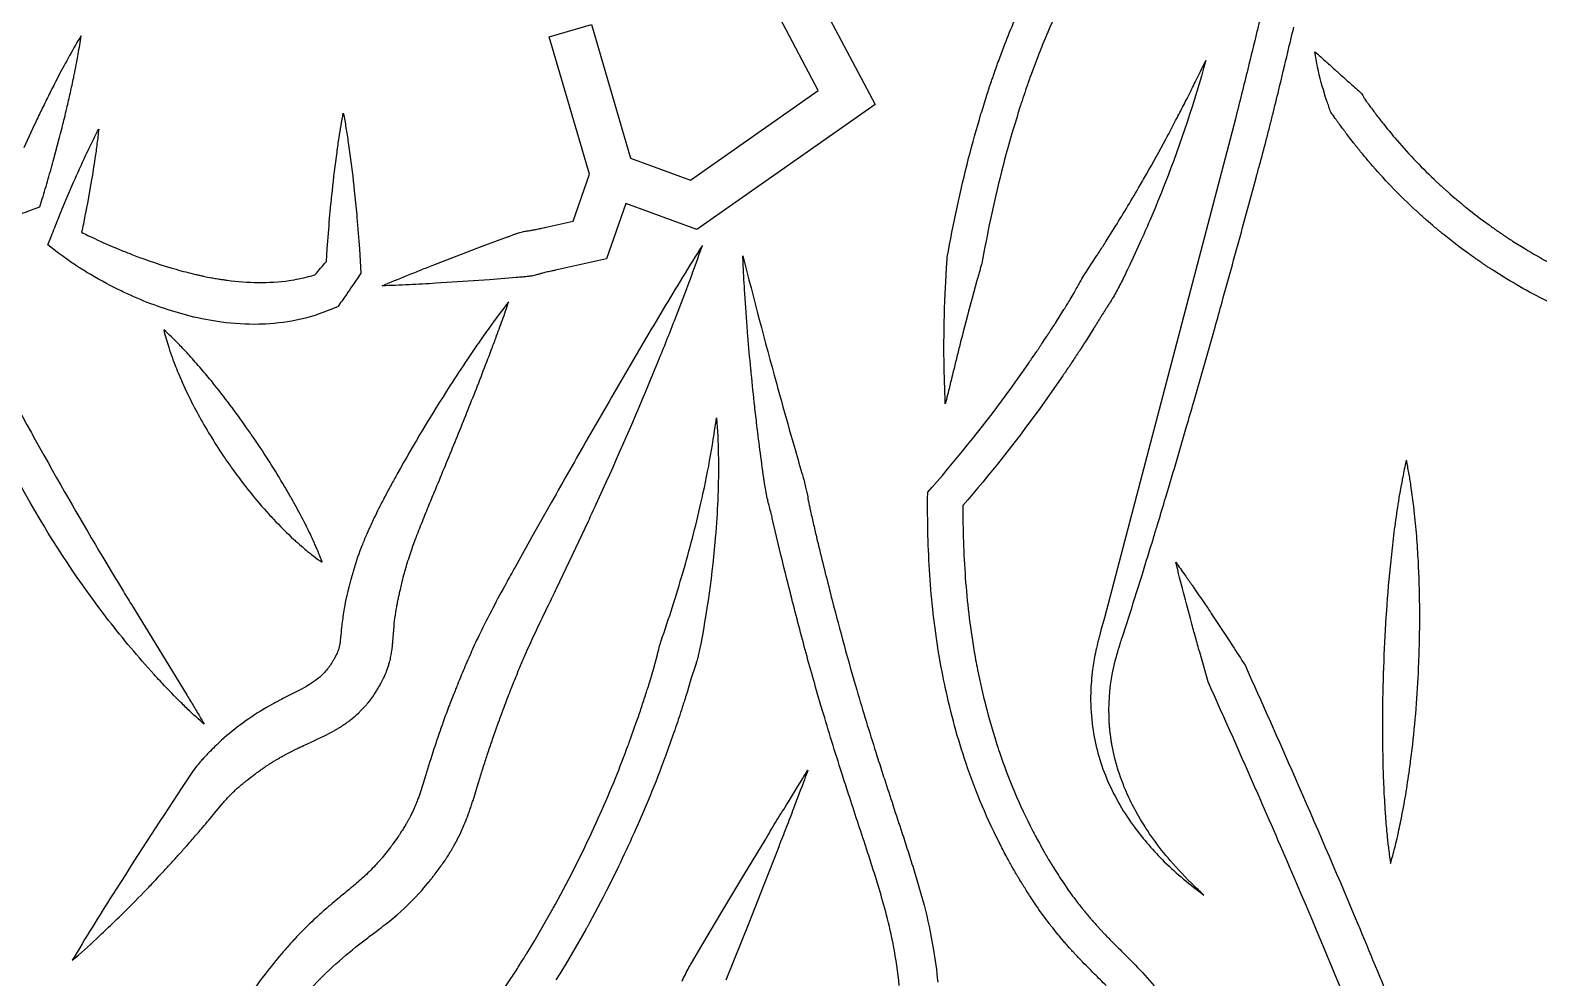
# Model space of a CAD drawing. Header units: millimetres. Extents: x 4236 to 5436, y 1579 to 2339.
# Drawn here: x 4809.4 to 4880.3, y 1841.8 to 1886.2 of the extents above; entities that cross this region are included whole.
import ezdxf

# ---------------------------------------------------------------- set-up
doc = ezdxf.new("R2010")
doc.units = ezdxf.units.MM
doc.layers.add('Default', color=70, linetype='Continuous')

msp = doc.modelspace()

# ---------------------------------------------------------------- linework, layer by layer
at = {"layer": 'Default'}
for points in [[(4846.457, 1887.78), (4849.116, 1882.758), (4840.734, 1876.881), (4837.408, 1878.11), (4836.491, 1875.5), (4834.1, 1874.973, -0.001765), (4833.948, 1874.939, 0.002631), (4833.719, 1874.889, 0.006315), (4833.492, 1874.833, 0.00286), (4833.416, 1874.813, 0.000436), (4833.266, 1874.771, -0.004076), (4833.153, 1874.741, -0.008053), (4833.039, 1874.713, -0.016913), (4832.885, 1874.684, -0.009536), (4832.769, 1874.669, -0.006465), (4832.652, 1874.657, -0.002514), (4832.573, 1874.65, -0.001031), (4832.416, 1874.638, 0.003845), (4832.259, 1874.625), (4831.002, 1874.526), (4829.744, 1874.436), (4828.483, 1874.356, -0.002398), (4827.22, 1874.287, -0.003958), (4825.953, 1874.236, -0.004265), (4827.124, 1874.721, -0.001434), (4827.711, 1874.957, -0.001121), (4828.299, 1875.19), (4829.477, 1875.647), (4830.657, 1876.094), (4831.839, 1876.532, 0.002815), (4831.913, 1876.559, 0.001627), (4832.06, 1876.614, -0.003694), (4832.208, 1876.669, -0.006127), (4832.32, 1876.707, -0.008847), (4832.432, 1876.742, -0.013555), (4832.545, 1876.772, -0.009823), (4832.66, 1876.796, -0.005845), (4832.775, 1876.817, -0.001877), (4832.891, 1876.836, 0.002524), (4833.045, 1876.862, 0.007409), (4833.236, 1876.899, 0.002469), (4833.351, 1876.924, -0.00001), (4833.579, 1876.974, -0.000883), (4833.656, 1876.991), (4834.923, 1877.27), (4835.696, 1879.472), (4833.806, 1885.932), (4835.789, 1886.512), (4837.627, 1880.232), (4840.434, 1879.195), (4846.436, 1883.403), (4844.631, 1886.813, -0.00197)], [(4858.095, 1888.021, 0.016918), (4857.22, 1886.142, 0.007868), (4856.749, 1884.987), (4856.453, 1884.208, 0.00286), (4856.383, 1884.011, 0.001473), (4856.315, 1883.814, -0.000556), (4856.213, 1883.518, -0.000646), (4856.179, 1883.419, 0.007997), (4856.011, 1882.925, 0.002701), (4855.915, 1882.626, 0.001049), (4855.791, 1882.227, -0.00173), (4855.667, 1881.828, 0.021455), (4854.529, 1877.36, 0.008198), (4854.129, 1875.297, 0.005026), (4854.067, 1875.094, 0.003303), (4854.009, 1874.891, 0.001573), (4853.952, 1874.687, 0.000418), (4853.896, 1874.483), (4853.671, 1873.665), (4853.499, 1873.051), (4853.447, 1872.845), (4853.236, 1872.02, -0.0015), (4853.129, 1871.607, 0.001913), (4852.969, 1870.986, 0.006074), (4852.818, 1870.363, 0.001105), (4852.716, 1869.948, -0.000747), (4852.563, 1869.323, -0.001892), (4852.458, 1868.906, -0.001243), (4852.405, 1868.697, -0.001695), (4852.364, 1869.986, -0.00646), (4852.344, 1871.277, -0.006747), (4852.354, 1872.138, -0.002399), (4852.364, 1872.785, -0.004487), (4852.382, 1873.431, -0.004153), (4852.402, 1873.862), (4852.447, 1874.725, -0.000633), (4852.464, 1875.049, -0.0024), (4852.477, 1875.265, -0.006572), (4852.502, 1875.589, -0.019051), (4853.502, 1880.223, -0.010221), (4854.084, 1882.305, 0.001604), (4854.213, 1882.718, -0.001091), (4854.341, 1883.132, -0.006682), (4854.543, 1883.749, -0.003563), (4854.615, 1883.954, 0.001202), (4854.686, 1884.159, -0.000866), (4854.791, 1884.466, -0.002133), (4854.863, 1884.671, -0.001399), (4854.9, 1884.773), (4855.207, 1885.585, -0.015417), (4856.144, 1887.789, -0.008959)], [(4867.195, 1886.777, 0.000954), (4867.047, 1886.184, 0.001295), (4866.615, 1884.414, -0.001256), (4866.327, 1883.242, -0.002854), (4866.031, 1882.073), (4860.499, 1860.987), (4859.877, 1858.648), (4859.719, 1858.067, 0.001238), (4859.678, 1857.917, 0.002866), (4859.618, 1857.691, 0.004272), (4859.561, 1857.463, 0.00891), (4859.458, 1857.003, 0.018387), (4859.325, 1856.223, 0.026289), (4859.237, 1855.117, 0.037279), (4859.303, 1853.694, 0.030257), (4859.537, 1852.455, 0.034793), (4859.927, 1851.261, 0.057245), (4861.111, 1849.079, 0.006097), (4861.29, 1848.828, 0.03876), (4862.695, 1847.204, 0.035802), (4864.556, 1845.634, -0.007008), (4864.115, 1846.05, -0.023027), (4862.975, 1847.258, -0.046586), (4861.495, 1849.324, -0.021613), (4861.016, 1850.245, -0.032501), (4860.533, 1851.479), (4860.372, 1852.042), (4860.241, 1852.648, -0.004441), (4860.213, 1852.828, -0.001155), (4860.182, 1853.045, 0.002207), (4860.155, 1853.224, -0.009158), (4860.146, 1853.296, -0.005181), (4860.139, 1853.369, -0.00083), (4860.13, 1853.477, 0.002647), (4860.124, 1853.55, -0.001289), (4860.114, 1853.658, -0.007932), (4860.108, 1853.767, -0.062173), (4860.267, 1856.071, -0.024154), (4860.546, 1857.198, -0.001536), (4860.567, 1857.268, -0.003687), (4860.632, 1857.479, -0.002647), (4860.724, 1857.759), (4860.914, 1858.34, 0.002292), (4861.284, 1859.498, 0.000834), (4861.647, 1860.657, 0.001221), (4862.184, 1862.397, 0.001072), (4862.36, 1862.977, 0.000621), (4862.71, 1864.139, 0.002276), (4863.741, 1867.631, 0.001057), (4864.079, 1868.795, 0.001379), (4865.077, 1872.295, 0.000766), (4865.405, 1873.463, 0.000799), (4866.374, 1876.97), (4867.007, 1879.312, 0.000324), (4867.165, 1879.897, 0.001534), (4867.479, 1881.073, 0.001432), (4867.632, 1881.664, 0.001469), (4867.782, 1882.255, 0.002158), (4868.071, 1883.438, 0.00051), (4868.494, 1885.208, -0.00177), (4868.778, 1886.378, -0.003951)], [(4808.989, 1877.617, 0.001063), (4809.437, 1877.783), (4809.883, 1877.95), (4809.995, 1878.321, 0.003272), (4810.272, 1879.26, 0.001827), (4810.539, 1880.202), (4810.793, 1881.149, -0.000424), (4810.854, 1881.387, 0.000629), (4810.945, 1881.744, 0.002902), (4811.034, 1882.101, 0.001236), (4811.148, 1882.579, 0.003171), (4811.314, 1883.299, 0.004637), (4811.469, 1884.022, 0.000935), (4811.518, 1884.264, 0.002591), (4811.613, 1884.749, 0.002925), (4811.68, 1885.114, 0.009888), (4811.817, 1885.974, 0.004584), (4811.624, 1885.654, 0.009568), (4811.076, 1884.682, 0.001871), (4810.842, 1884.247, 0.003201), (4810.614, 1883.81, 0.0035), (4810.28, 1883.151, 0.00202), (4809.955, 1882.489, 0.001052), (4809.902, 1882.379, 0.001895), (4809.744, 1882.046, -0.000846), (4809.534, 1881.602), (4809.128, 1880.71, 0.003516)], [(4859.961, 1841.386, 0.002458), (4859.421, 1841.928, -0.005524), (4858.777, 1842.58, -0.001336), (4858.686, 1842.676, -0.001628), (4858.548, 1842.82, -0.002743), (4858.457, 1842.917, -0.006537), (4858.322, 1843.066, 0.001915), (4858.232, 1843.166, -0.001453), (4858.098, 1843.315, -0.0055), (4857.965, 1843.467, -0.000972), (4857.706, 1843.777, -0.006547), (4857.452, 1844.091, -0.007217), (4857.289, 1844.304, -0.014494), (4856.736, 1845.063, -0.006913), (4856.366, 1845.618, -0.003357), (4856.08, 1846.067, -0.009482), (4855.991, 1846.207, -0.003055), (4855.94, 1846.293, 0.000541), (4855.839, 1846.464, 0.001364), (4855.805, 1846.521, 0.002563), (4855.738, 1846.635, -0.001824), (4855.636, 1846.806, -0.007494), (4855.538, 1846.979, 0.002346), (4855.41, 1847.212, -0.002947), (4855.218, 1847.56, -0.007511), (4855.065, 1847.854, -0.002041), (4855.035, 1847.913, -0.037322), (4853.385, 1851.811, -0.028732), (4852.408, 1855.373, -0.003676), (4852.301, 1855.889, -0.02549), (4851.772, 1859.532, -0.020689), (4851.581, 1863.197, -0.005017), (4851.578, 1864.243), (4851.58, 1864.547), (4851.783, 1864.778, 0.022855), (4855.488, 1869.423, 0.002593), (4855.921, 1870.026, 0.004378), (4856.345, 1870.636, 0.000551), (4856.66, 1871.096, 0.002729), (4856.971, 1871.558, 0.00327), (4857.175, 1871.869, -0.001567), (4857.277, 1872.024, 0.001042), (4857.43, 1872.257, 0.002674), (4857.531, 1872.413, 0.001761), (4857.581, 1872.491), (4857.978, 1873.119, 0.009057), (4858.27, 1873.593, 0.003366), (4858.458, 1873.914, 0.001314), (4858.734, 1874.398, -0.017218), (4859.117, 1875.034), (4859.525, 1875.657, -0.001091), (4859.627, 1875.813, 0.000735), (4859.78, 1876.047, 0.00281), (4859.931, 1876.283), (4860.327, 1876.914, 0.002404), (4860.912, 1877.869, 0.004033), (4861.485, 1878.834, 0.003653), (4861.857, 1879.483, 0.005648), (4862.766, 1881.123, 0.004196), (4863.292, 1882.119, 0.002282), (4863.465, 1882.453, 0.001195), (4863.637, 1882.788, 0.000971), (4863.808, 1883.123, 0.002607), (4863.935, 1883.376, 0.001183), (4863.976, 1883.461, 0.001524), (4864.143, 1883.798, 0.000891), (4864.639, 1884.816, -0.026843), (4862.733, 1879.066, -0.008914), (4862.011, 1877.307, -0.00424), (4861.551, 1876.261), (4861.233, 1875.569, -0.002428), (4861.152, 1875.396, -0.001269), (4861.069, 1875.224, 0.000418), (4860.945, 1874.966, 0.000526), (4860.904, 1874.88, -0.00921), (4860.611, 1874.281, -0.014214), (4860.29, 1873.696, -0.005015), (4860.191, 1873.533, -0.003797), (4860.09, 1873.371, -0.001493), (4859.987, 1873.211, 0.002013), (4859.833, 1872.97, 0.00138), (4859.782, 1872.89, 0.002147), (4859.682, 1872.728, -0.000333), (4859.532, 1872.485, -0.002295), (4859.431, 1872.323, -0.001591), (4859.38, 1872.243), (4858.973, 1871.599, -0.003451), (4858.87, 1871.438, -0.001798), (4858.766, 1871.279, 0.000609), (4858.609, 1871.04, 0.000754), (4858.557, 1870.96, -0.004573), (4858.242, 1870.484, -0.002183), (4857.921, 1870.011, -0.000394), (4857.705, 1869.696, -0.00469), (4857.27, 1869.071, -0.002949), (4856.826, 1868.452, -0.0218), (4853.231, 1863.924, 0.018645), (4853.348, 1860.527, 0.023156), (4853.748, 1857.162, 0.0075), (4853.923, 1856.211, 0.027943), (4854.795, 1852.818, 0.004435), (4854.951, 1852.343, 0.037135), (4856.504, 1848.671, 0.009229), (4856.647, 1848.394, 0.002958), (4856.736, 1848.23, -0.000541), (4856.917, 1847.903, -0.001328), (4856.977, 1847.794, 0.00625), (4857.038, 1847.685, 0.003229), (4857.101, 1847.578, -0.001197), (4857.196, 1847.417, -0.001406), (4857.228, 1847.364, -0.00297), (4857.291, 1847.256, 0.003076), (4857.386, 1847.095, 0.008481), (4857.485, 1846.938, 0.007072), (4857.956, 1846.209, 0.012741), (4858.453, 1845.504, 0.004802), (4858.602, 1845.309, 0.009747), (4858.789, 1845.066, 0.003692), (4858.904, 1844.923, 0.002272), (4859.06, 1844.734, 0.000342), (4859.217, 1844.546, 0.004833), (4859.298, 1844.453, 0.002466), (4859.38, 1844.362, -0.001), (4859.504, 1844.225, -0.001116), (4859.545, 1844.179, 0.005165), (4859.627, 1844.087, 0.003596), (4859.711, 1843.997, 0.002071), (4859.796, 1843.907, 0.001072), (4859.882, 1843.817, 0.002806), (4860.055, 1843.637, 0.003432), (4860.409, 1843.278, 0.000237), (4860.954, 1842.733, -0.003159), (4861.322, 1842.358, -0.013417), (4862.224, 1841.376, -0.011099)], [(4881.288, 1873.221, -0.026718), (4878.764, 1874.57), (4878.157, 1874.95, -0.004746), (4878.007, 1875.047, -0.002398), (4877.858, 1875.146, 0.000737), (4877.635, 1875.296, 0.000968), (4877.561, 1875.346, -0.00991), (4877.376, 1875.471, -0.003151), (4877.266, 1875.549, 0.000688), (4877.049, 1875.707, 0.001472), (4876.976, 1875.759), (4876.541, 1876.074), (4875.837, 1876.626, -0.007803), (4875.663, 1876.767, -0.002359), (4875.561, 1876.853, 0.001087), (4875.356, 1877.027, 0.001394), (4875.288, 1877.085), (4875.015, 1877.316, -0.003569), (4874.948, 1877.376, -0.001867), (4874.881, 1877.436, 0.000601), (4874.749, 1877.557, 0.001778), (4874.617, 1877.677, -0.001322), (4874.418, 1877.858, -0.005064), (4874.222, 1878.041, -0.02615), (4872.258, 1880.121, -0.00636), (4871.914, 1880.533, -0.004609), (4871.579, 1880.952, -0.002034), (4871.36, 1881.235, -0.000712), (4871.039, 1881.665, -0.003079), (4870.722, 1882.098, -0.003629), (4870.515, 1882.389, -0.001239), (4870.421, 1882.65, -0.003037), (4870.331, 1882.91, -0.003221), (4870.272, 1883.084), (4870.165, 1883.436), (4870.112, 1883.612), (4870.065, 1883.79, -0.031272), (4869.764, 1885.23, -0.003262), (4870.04, 1884.987, -0.001687), (4870.311, 1884.744, 0.000777), (4870.711, 1884.382, 0.000821), (4870.843, 1884.263, 0.002098), (4871.371, 1883.793, 0.001002), (4871.895, 1883.331, -0.041113), (4871.959, 1883.261, -0.022037), (4872.023, 1883.165, -0.005256), (4872.085, 1883.055, 0.011129), (4872.118, 1883.001, 0.007778), (4872.177, 1882.914, 0.001831), (4872.226, 1882.845, -0.003701), (4872.274, 1882.776, 0.003037), (4872.423, 1882.574, 0.000595), (4872.574, 1882.372, -0.00105), (4872.675, 1882.237, 0.003138), (4872.985, 1881.84, 0.009546), (4873.518, 1881.191, 0.02569), (4875.361, 1879.239, 0.004554), (4875.484, 1879.124, 0.002248), (4875.608, 1879.011, -0.000886), (4875.794, 1878.842, -0.001005), (4875.856, 1878.785, -0.001695), (4875.918, 1878.728, 0.001091), (4876.011, 1878.643, 0.004499), (4876.105, 1878.559), (4876.361, 1878.343, -0.003086), (4876.489, 1878.234, 0.001975), (4876.681, 1878.071, 0.006807), (4876.876, 1877.912), (4877.536, 1877.394), (4877.944, 1877.1, -0.002123), (4878.013, 1877.051, -0.000902), (4878.216, 1876.903, 0.004699), (4878.353, 1876.805, 0.008012), (4878.492, 1876.712, -0.002179), (4878.632, 1876.618, 0.001356), (4878.84, 1876.478, 0.005982), (4879.051, 1876.34), (4879.62, 1875.984, 0.02693), (4881.988, 1874.718, 0.027122)], [(4822.318, 1840.938, -0.017369), (4823.478, 1842.128, -0.018089), (4824.723, 1843.199, -0.004761), (4825.221, 1843.585, -0.000034), (4825.742, 1843.979, 0.003014), (4826.101, 1844.255, 0.03902), (4827.52, 1845.533), (4827.686, 1845.71, 0.003869), (4827.727, 1845.754, 0.014533), (4827.846, 1845.89), (4828.158, 1846.257, 0.001634), (4828.195, 1846.303, 0.002528), (4828.268, 1846.397, 0.001179), (4828.377, 1846.538, -0.001214), (4828.449, 1846.632), (4828.594, 1846.82), (4828.733, 1847.015, 0.000691), (4828.802, 1847.112, 0.002714), (4828.87, 1847.21, 0.004062), (4828.921, 1847.285, 0.010195), (4829.004, 1847.413, -0.00119), (4829.07, 1847.516, 0.002185), (4829.135, 1847.619, 0.003908), (4829.184, 1847.698, 0.010386), (4829.262, 1847.833, 0.000531), (4829.293, 1847.887, 0.002185), (4829.356, 1847.995, 0.004591), (4829.416, 1848.105, 0.010654), (4829.503, 1848.273), (4829.618, 1848.498), (4829.721, 1848.728, 0.009648), (4829.844, 1849.015, 0.009273), (4829.997, 1849.414, 0.002584), (4830.078, 1849.639, 0.00126), (4830.097, 1849.694, 0.00195), (4830.134, 1849.804, 0.000857), (4830.188, 1849.968, -0.001038), (4830.225, 1850.078), (4830.359, 1850.504, -0.000624), (4830.487, 1850.922, -0.001818), (4830.677, 1851.537, -0.003398), (4830.871, 1852.146, -0.000538), (4830.938, 1852.348, -0.001847), (4831.039, 1852.65, -0.003716), (4831.144, 1852.951), (4831.284, 1853.352), (4831.43, 1853.753, -0.001297), (4831.465, 1853.853, -0.002982), (4831.575, 1854.154, -0.001571), (4831.724, 1854.554, -0.004914), (4832.029, 1855.352, -0.00309), (4832.187, 1855.747, -0.003391), (4832.429, 1856.333, -0.001934), (4832.678, 1856.916, -0.007527), (4833.206, 1858.076, -0.00252), (4833.766, 1859.243, 0.001536), (4834.143, 1860.028), (4834.9, 1861.603), (4835.643, 1863.187, 0.001068), (4836.01, 1863.982, 0.008834), (4838.472, 1869.594, 0.001655), (4838.971, 1870.809, 0.004409), (4839.782, 1872.844, 0.004263), (4840.405, 1874.483, 0.006064), (4840.997, 1876.137, 0.004241), (4840.068, 1874.648, 0.002398), (4839.161, 1873.148, 0.001982), (4838.266, 1871.644, 0.000743), (4837.38, 1870.137, 0.002009), (4835.634, 1867.111, 0.001118), (4833.908, 1864.078), (4833.051, 1862.56), (4832.201, 1861.034, 0.00205), (4831.777, 1860.268, 0.004974), (4831.15, 1859.1, 0.006867), (4830.543, 1857.902, 0.009012), (4830.161, 1857.085, 0.002878), (4829.979, 1856.673, 0.001737), (4829.803, 1856.261, 0.005155), (4829.463, 1855.437, 0.000679), (4829.38, 1855.231, 0.002055), (4829.256, 1854.92, 0.003597), (4829.135, 1854.608, 0.001065), (4829.095, 1854.504, 0.006303), (4828.825, 1853.769, 0.001271), (4828.787, 1853.664, 0.002827), (4828.676, 1853.347, 0.001141), (4828.531, 1852.923, 0.00202), (4828.39, 1852.498, 0.004317), (4827.99, 1851.235), (4827.865, 1850.828), (4827.739, 1850.438, -0.001169), (4827.707, 1850.344, -0.003327), (4827.641, 1850.16, -0.00724), (4827.556, 1849.936, -0.010809), (4827.466, 1849.722), (4827.392, 1849.552), (4827.31, 1849.388, -0.008786), (4827.269, 1849.306, -0.008248), (4827.203, 1849.183, -0.002026), (4827.134, 1849.061, -0.008004), (4827.101, 1849, -0.00727), (4827.052, 1848.919, -0.003697), (4826.938, 1848.736, -0.007779), (4826.874, 1848.635, -0.003838), (4826.806, 1848.532, 0.000125), (4826.724, 1848.409), (4826.613, 1848.245), (4826.466, 1848.044, 0.000945), (4826.378, 1847.924, -0.001718), (4826.32, 1847.843, -0.003504), (4826.26, 1847.764), (4825.999, 1847.44, -0.018457), (4825.888, 1847.31), (4825.759, 1847.166, -0.002762), (4825.694, 1847.094, -0.019187), (4825.145, 1846.542, -0.010779), (4824.619, 1846.074, -0.001661), (4824.459, 1845.939, -0.002314), (4823.961, 1845.527, 0.001766), (4823.617, 1845.242, 0.004254), (4823.27, 1844.948, 0.010961), (4822.756, 1844.484, 0.012457), (4821.935, 1843.668, 0.001507), (4821.779, 1843.499, 0.00504), (4821.396, 1843.071, 0.014284), (4820.739, 1842.283, 0.017277), (4819.658, 1840.823, 0.013182)], [(4850.241, 1841.386, 0.024503), (4849.975, 1843.253, 0.016062), (4849.649, 1844.698, 0.007536), (4849.297, 1845.938, 0.003409), (4849.042, 1846.767, 0.002159), (4848.776, 1847.597, 0.000774), (4848.641, 1848.013, -0.001083), (4847.816, 1850.524, -0.001302), (4847.545, 1851.366, -0.005488), (4846.631, 1854.329, -0.000631), (4846.505, 1854.754, -0.006439), (4845.783, 1857.313, -0.004184), (4845.115, 1859.886, -0.001452), (4844.688, 1861.605), (4844.283, 1863.328, 0.00121), (4844.229, 1863.543, -0.000632), (4844.147, 1863.865, -0.00185), (4844.093, 1864.08, -0.001231), (4844.067, 1864.187, -0.020328), (4843.929, 1864.893, -0.003918), (4843.905, 1865.058, -0.00171), (4843.725, 1866.377, -0.002873), (4843.559, 1867.697, -0.002604), (4843.457, 1868.578, -0.003749), (4843.294, 1870.121, -0.000727), (4843.273, 1870.341, -0.0037), (4843.134, 1871.885, -0.000691), (4843.116, 1872.106), (4843.049, 1872.989), (4842.992, 1873.873, -0.00386), (4842.918, 1875.199, -0.001863), (4842.898, 1875.641, 0.004482), (4844.474, 1869.668, 0.000792), (4844.708, 1868.82, 0.00171), (4845.306, 1866.706, 0.002078), (4845.675, 1865.441, -0.011854), (4845.83, 1864.859, -0.007148), (4845.89, 1864.592, -0.00206), (4845.912, 1864.485, -0.002584), (4845.974, 1864.163, 0.001762), (4846.016, 1863.948, 0.004159), (4846.06, 1863.733, 0.003042), (4846.205, 1863.093, 0.001467), (4846.355, 1862.454, 0.000395), (4846.457, 1862.028, 0.002406), (4847.094, 1859.482, 0.009287), (4848.25, 1855.265, 0.005093), (4849.144, 1852.338, 0.000884), (4849.277, 1851.921, 0.001308), (4849.545, 1851.087, 0.001081), (4850.369, 1848.58, -0.001482), (4850.642, 1847.736, -0.002801), (4850.909, 1846.886, -0.009234), (4851.409, 1845.158, -0.020907), (4851.842, 1843.145, -0.019324), (4852.052, 1841.545)], [(4831.11, 1840.375), (4832.04, 1841.762, 0.002822), (4832.219, 1842.044, 0.001455), (4832.396, 1842.328, -0.000551), (4832.66, 1842.754, -0.000639), (4832.748, 1842.895), (4833.101, 1843.463), (4833.934, 1844.91, 0.003686), (4833.997, 1845.019, 0.009463), (4834.096, 1845.202), (4834.724, 1846.382), (4834.881, 1846.677), (4835.323, 1847.576, 0.015616), (4836.833, 1850.926, 0.008779), (4837.442, 1852.482, -0.00194), (4837.472, 1852.56, 0.001302), (4837.518, 1852.676, 0.005252), (4837.561, 1852.794), (4837.896, 1853.738, 0.005285), (4838.008, 1854.053, 0.003295), (4838.115, 1854.37, 0.001304), (4838.218, 1854.688, -0.000024), (4838.321, 1855.005, -0.001248), (4838.373, 1855.164, 0.000819), (4838.451, 1855.402, 0.002116), (4838.501, 1855.562, 0.001394), (4838.526, 1855.641), (4838.714, 1856.282), (4838.887, 1856.928, -0.001892), (4838.927, 1857.09, -0.008662), (4839.014, 1857.412, -0.006251), (4839.063, 1857.572, 0.011531), (4840.081, 1860.768, 0.015005), (4840.931, 1864.031, 0.022553), (4841.659, 1868.036, -0.016375), (4841.746, 1866.327, -0.012994), (4841.734, 1864.612, -0.009683), (4841.644, 1862.896, -0.00159), (4841.619, 1862.553, -0.028987), (4840.854, 1857.088, -0.01015), (4840.782, 1856.795, -0.002956), (4840.747, 1856.67, -0.002576), (4840.7, 1856.504, -0.000916), (4840.676, 1856.421), (4840.462, 1855.765), (4840.264, 1855.104, -0.00272), (4840.212, 1854.94, -0.00142), (4840.159, 1854.775, 0.000472), (4840.079, 1854.529, 0.000591), (4840.052, 1854.447, -0.000035), (4839.892, 1853.955, -0.002274), (4839.784, 1853.628, -0.006789), (4839.613, 1853.139), (4839.267, 1852.164, -0.004426), (4839.238, 1852.083, -0.002216), (4839.207, 1852.003, 0.000756), (4839.145, 1851.842, -0.018129), (4837.692, 1848.337, -0.006617), (4836.957, 1846.777), (4836.5, 1845.849), (4836.338, 1845.544), (4835.69, 1844.326, -0.006057), (4835.629, 1844.212, -0.004676), (4835.565, 1844.099, -0.002297), (4835.522, 1844.025), (4834.662, 1842.53), (4834.298, 1841.944, 0.00119), (4834.116, 1841.651, -0.000861)], [(4871.551, 1839.857, 0.005103), (4868.791, 1846.463, 0.002117), (4867.081, 1850.406, 0.002349), (4864.752, 1855.644), (4864.355, 1857.038, 0.001208), (4864.258, 1857.387, -0.00083), (4864.063, 1858.086, -0.002032), (4863.968, 1858.437, -0.006822), (4863.234, 1861.257, -0.003976), (4863.449, 1860.962, -0.002106), (4863.66, 1860.664, 0.000325), (4863.975, 1860.216, 0.000689), (4864.08, 1860.067, -0.001479), (4864.594, 1859.315, -0.002204), (4864.899, 1858.862, -0.004546), (4865.897, 1857.342, -0.001495), (4866.485, 1856.425, -0.002663), (4868.822, 1851.17, -0.00367), (4871.664, 1844.563, -0.003147), (4873.313, 1840.572)], [(4840.041, 1841.591, -0.021178), (4840.369, 1842.231, -0.005911), (4840.49, 1842.438), (4840.978, 1843.266), (4841.958, 1844.922), (4842.945, 1846.573), (4843.941, 1848.221, -0.00094), (4844.439, 1849.044, -0.002032), (4844.943, 1849.865, -0.001352), (4845.701, 1851.095, -0.001353), (4845.957, 1851.503, -0.001352), (4845.789, 1851.051, -0.001353), (4845.277, 1849.7, -0.001215), (4845.106, 1849.25, -0.001536), (4844.759, 1848.352, -0.000469), (4844.584, 1847.904), (4843.885, 1846.11), (4843.177, 1844.321), (4842.463, 1842.536), (4842.104, 1841.643, -0.019304)]]:
    msp.add_lwpolyline(points, format="xyb", dxfattribs=at)
for points in [[(4817.291, 1874.751, 0.003165), (4817.383, 1874.731, -0.001308), (4817.568, 1874.692), (4817.752, 1874.652), (4817.937, 1874.62, 0.008138), (4818.168, 1874.577, 0.003181), (4818.306, 1874.555, 0.00213), (4818.491, 1874.527, 0.000584), (4818.676, 1874.5, 0.027278), (4820.147, 1874.392, 0.033651), (4821.591, 1874.484, 0.026867), (4822.502, 1874.674, 0.007806), (4822.8, 1874.757, -0.003092), (4823.341, 1875.387), (4823.379, 1875.972), (4823.448, 1876.881, -0.003752), (4823.571, 1878.245, -0.001917), (4823.618, 1878.699, -0.007654), (4823.839, 1880.518, -0.003674), (4823.937, 1881.2, -0.010383), (4824.134, 1882.337, -0.00696), (4824.258, 1881.655, -0.005172), (4824.365, 1880.973, -0.002304), (4824.429, 1880.518, -0.007801), (4824.65, 1878.699, -0.004239), (4824.761, 1877.563, -0.001541), (4824.82, 1876.881), (4824.889, 1875.972), (4824.961, 1874.839), (4824.778, 1874.566, -0.004204), (4824.203, 1873.726, -0.000969), (4824.009, 1873.448), (4823.887, 1873.273), (4823.632, 1873.164, -0.048857), (4821.923, 1872.622, -0.039223), (4820.269, 1872.433, -0.002416), (4820.159, 1872.43, -0.034313), (4818.414, 1872.534, -0.02586), (4816.934, 1872.818, -0.003233), (4816.726, 1872.87, -0.041016), (4814.133, 1873.795, -0.008557), (4813.563, 1874.064, -0.023186), (4812.095, 1874.87, -0.002151), (4811.828, 1875.035, -0.009795), (4811.389, 1875.321, -0.003401), (4811.13, 1875.5, -0.001787), (4811.043, 1875.561, -0.00739), (4810.693, 1875.818), (4810.248, 1876.155), (4810.42, 1876.582, -0.00103), (4810.736, 1877.374, -0.002122), (4810.865, 1877.69, -0.001345), (4810.931, 1877.848), (4811.195, 1878.479), (4811.466, 1879.107, -0.005434), (4812.032, 1880.357, -0.00197), (4812.255, 1880.822, -0.009002), (4812.644, 1881.593, -0.00441), (4812.607, 1881.249, -0.00333), (4812.564, 1880.906, -0.002234), (4812.519, 1880.565, -0.001128), (4812.47, 1880.225, -0.00575), (4812.251, 1878.87), (4812.13, 1878.197), (4812, 1877.526, -0.003029), (4811.924, 1877.137, -0.00147), (4811.844, 1876.75, 0.003783), (4812.133, 1876.608, 0.001632), (4812.573, 1876.401, 0.003148), (4812.839, 1876.279, 0.008577), (4813.733, 1875.898, 0.004208), (4814.274, 1875.684, 0.022124), (4816.279, 1875.012, 0.011714), (4817.199, 1874.773, 0.006163)], [(4805.224, 1875.294, -0.000411), (4805.418, 1874.929), (4806.189, 1873.475, 0.000847), (4807.338, 1871.302, 0.000712), (4807.722, 1870.581, 0.007227), (4810.866, 1864.877, 0.006661), (4813.758, 1859.968, 0.000752), (4814.182, 1859.271), (4816.754, 1855.076, -0.000829), (4817.076, 1854.546, -0.002846), (4817.395, 1854.012, -0.003219), (4817.603, 1853.652, -0.01153), (4816.837, 1854.355, -0.005554), (4816.392, 1854.791, -0.009245), (4815.527, 1855.686, -0.00248), (4815.246, 1855.991, -0.019993), (4813.112, 1858.533, -0.035217), (4809.431, 1864.058, -0.03469), (4806.547, 1870.037, -0.019444), (4805.442, 1873.166, -0.008634), (4805.096, 1874.362, -0.003377), (4804.991, 1874.763, -0.016865), (4804.625, 1876.385, -0.004638), (4804.929, 1875.84, -0.002238)], [(4823.606, 1853.3, 0.006013), (4823.663, 1853.332, 0.004606), (4823.74, 1853.376, 0.000499), (4823.855, 1853.445, -0.001897), (4823.933, 1853.491, 0.002202), (4823.99, 1853.525, 0.007145), (4824.067, 1853.573, 0.015206), (4824.165, 1853.64, 0.001998), (4824.32, 1853.748, 0.002684), (4824.397, 1853.803, 0.004464), (4824.474, 1853.859, 0.004781), (4824.773, 1854.112), (4824.868, 1854.198, -0.002583), (4824.915, 1854.247), (4825.051, 1854.389, 0.001534), (4825.119, 1854.461, 0.003582), (4825.17, 1854.515, 0.00677), (4825.219, 1854.57, 0.010068), (4825.266, 1854.626, 0.01349), (4825.31, 1854.684), (4825.544, 1854.992, 0.007004), (4825.584, 1855.05, 0.007403), (4825.647, 1855.149, 0.00168), (4825.696, 1855.229, -0.002282), (4825.745, 1855.308, -0.003501), (4825.793, 1855.389, 0.002218), (4825.841, 1855.468, 0.008209), (4825.899, 1855.57, 0.011507), (4825.932, 1855.633), (4826.028, 1855.823, 0.002954), (4826.099, 1855.983, 0.009572), (4826.158, 1856.123, 0.005678), (4826.195, 1856.221, 0.002534), (4826.264, 1856.421, 0.002916), (4826.294, 1856.525, 0.006667), (4826.323, 1856.629, 0.007772), (4826.342, 1856.706, 0.010275), (4826.357, 1856.784, 0.011167), (4826.383, 1856.912, 0.006995), (4826.403, 1857.036, 0.001948), (4826.423, 1857.181), (4826.442, 1857.359, 0.006477), (4826.448, 1857.424, 0.001812), (4826.456, 1857.524), (4826.502, 1858.105, -0.023148), (4826.645, 1859.174, -0.005038), (4826.683, 1859.376, -0.002034), (4826.71, 1859.512, -0.000963), (4826.752, 1859.716, 0.002449), (4826.768, 1859.784, 0.002812), (4826.813, 1859.989, -0.002511), (4826.843, 1860.126, -0.005808), (4826.876, 1860.263, -0.005759), (4826.979, 1860.667, -0.011222), (4827.171, 1861.328, -0.004298), (4827.302, 1861.725, -0.008654), (4827.542, 1862.393, -0.003057), (4827.645, 1862.662, -0.002579), (4827.805, 1863.067, -0.000627), (4827.969, 1863.474, -0.002033), (4828.134, 1863.884, -0.001603), (4828.416, 1864.567, 0.001), (4829.324, 1866.77, 0.002738), (4830.217, 1868.987, 0.000961), (4830.655, 1870.103, 0.002814), (4831.084, 1871.223, 0.00118), (4831.296, 1871.786, 0.003372), (4831.607, 1872.635, 0.005145), (4831.904, 1873.492, 0.010514), (4830.998, 1872.283, 0.003974), (4830.476, 1871.544, 0.004075), (4829.966, 1870.798, 0.00465), (4829.139, 1869.541, 0.014865), (4826.667, 1865.413, 0.001157), (4826.377, 1864.884, 0.002694), (4826.089, 1864.349, 0.003585), (4825.948, 1864.079, 0.003976), (4825.741, 1863.668, 0.002421), (4825.538, 1863.251, 0.001215), (4825.471, 1863.11, 0.003172), (4825.339, 1862.826, 0.003374), (4825.243, 1862.61, 0.01096), (4825.029, 1862.095, 0.021658), (4824.61, 1860.881, 0.005349), (4824.543, 1860.653, 0.001852), (4824.5, 1860.501, 0.000007), (4824.437, 1860.271, 0.001239), (4824.379, 1860.039, 0.002085), (4824.341, 1859.883, 0.005224), (4824.286, 1859.647, 0.013721), (4824.174, 1859.087, 0.012547), (4824.068, 1858.356, 0.00183), (4824.059, 1858.275, 0.003628), (4824.034, 1858.038, -0.003003), (4824, 1857.679, -0.004743), (4823.985, 1857.554, -0.008475), (4823.97, 1857.442, -0.01046), (4823.957, 1857.368, -0.015873), (4823.942, 1857.304, -0.019792), (4823.921, 1857.221, 0.006971), (4823.886, 1857.111, -0.003828), (4823.863, 1857.049, -0.016971), (4823.82, 1856.95, -0.011967), (4823.789, 1856.882), (4823.729, 1856.766, -0.019765), (4823.698, 1856.712, -0.001113), (4823.624, 1856.594, -0.019961), (4823.475, 1856.363, -0.052195), (4823.104, 1855.937, -0.037886), (4822.728, 1855.64, -0.020357), (4822.37, 1855.418), (4822.142, 1855.291), (4821.892, 1855.162), (4821.363, 1854.893, 0.001876), (4821.086, 1854.749, 0.002955), (4820.947, 1854.675, 0.004788), (4820.807, 1854.598), (4820.526, 1854.442), (4820.246, 1854.273, 0.054794), (4818.18, 1852.679, 0.003333), (4817.889, 1852.399, 0.009865), (4817.718, 1852.224, 0.002904), (4817.603, 1852.102, 0.006343), (4817.458, 1851.942, 0.013837), (4817.261, 1851.707, 0.012131), (4817.008, 1851.366, 0.004008), (4816.871, 1851.167), (4816.533, 1850.658, 0.003353), (4813.296, 1845.651, 0.007825), (4811.404, 1842.575, 0.011339), (4812.535, 1843.578, 0.004474), (4813.193, 1844.2, 0.004494), (4813.84, 1844.831, 0.005272), (4814.897, 1845.904, 0.001594), (4815.104, 1846.122, 0.001651), (4815.723, 1846.781, 0.00278), (4816.129, 1847.225, 0.000865), (4816.532, 1847.673, 0.001583), (4816.633, 1847.785, 0.003536), (4816.932, 1848.124, 0.001476), (4817.327, 1848.581, 0.000677), (4817.523, 1848.81, 0.002104), (4817.816, 1849.155, 0.003789), (4818.103, 1849.501), (4818.478, 1849.95, -0.001358), (4818.523, 1850.003, -0.005247), (4818.658, 1850.156, -0.010657), (4818.834, 1850.343, -0.017255), (4819.202, 1850.689, -0.006142), (4819.278, 1850.756, -0.006424), (4819.41, 1850.864, -0.001049), (4819.517, 1850.951, 0.002405), (4819.624, 1851.037), (4819.838, 1851.209, -0.00607), (4819.92, 1851.27, -0.001283), (4820.003, 1851.329, 0.002352), (4820.058, 1851.369, 0.003192), (4820.113, 1851.408, 0.001449), (4820.278, 1851.528, -0.002732), (4820.333, 1851.568, -0.007094), (4820.416, 1851.626, -0.01048), (4820.501, 1851.68, 0.002833), (4820.614, 1851.754, -0.001598), (4820.726, 1851.828, -0.00644), (4820.84, 1851.9, -0.011258), (4820.956, 1851.968, -0.00025), (4821.072, 1852.036, -0.002444), (4821.187, 1852.105, -0.004075), (4821.275, 1852.155, -0.010756), (4821.424, 1852.235), (4821.663, 1852.362), (4821.911, 1852.485, -0.00687), (4822.098, 1852.576, -0.002174), (4822.42, 1852.727), (4822.689, 1852.851), (4822.966, 1852.981), (4823.251, 1853.117), (4823.55, 1853.272, 0.008349)], [(4816.25, 1871.656, 0.005025), (4816.06, 1871.842, 0.014443), (4815.702, 1872.169, 0.014162), (4815.808, 1871.751, 0.009264), (4815.933, 1871.343, 0.01006), (4816.106, 1870.842, 0.003611), (4816.217, 1870.545, 0.00616), (4816.374, 1870.155, 0.015108), (4816.894, 1869.011, 0.012084), (4817.377, 1868.086, 0.022831), (4818.578, 1866.137, 0.00601), (4818.935, 1865.626, 0.029618), (4820.636, 1863.52, 0.003365), (4820.849, 1863.289, 0.018573), (4821.817, 1862.329, 0.001998), (4821.974, 1862.187, 0.004978), (4822.212, 1861.978, 0.00704), (4822.456, 1861.773, 0.002004), (4822.539, 1861.706, 0.006254), (4822.748, 1861.541, 0.01625), (4823.142, 1861.257, 0.007086), (4823.068, 1861.461, 0.010287), (4822.907, 1861.858, 0.002846), (4822.823, 1862.052, 0.003675), (4822.737, 1862.246, 0.003928), (4822.603, 1862.532, 0.002101), (4822.467, 1862.816, 0.009968), (4821.988, 1863.74, 0.004163), (4821.688, 1864.283, 0.004588), (4821.378, 1864.819, 0.016169), (4819.943, 1867.069, 0.003201), (4819.593, 1867.574, 0.017493), (4817.986, 1869.709, 0.006222), (4817.456, 1870.345, 0.008324), (4816.905, 1870.971, 0.001088), (4816.762, 1871.124, 0.003544), (4816.546, 1871.354, 0.005648), (4816.325, 1871.581, 0.001446)], [(4873.817, 1864.871, 0.00145), (4873.79, 1864.724, 0.003554), (4873.714, 1864.281, 0.002594), (4873.621, 1863.691, 0.006063), (4873.46, 1862.512, 0.004605), (4873.326, 1861.332, 0.016257), (4872.997, 1856.614, 0.00739), (4872.939, 1854.252, 0.008913), (4872.957, 1851.885, 0.004793), (4872.998, 1850.698, 0.00625), (4873.066, 1849.51, 0.001184), (4873.088, 1849.212, 0.002728), (4873.125, 1848.766, 0.004141), (4873.167, 1848.318, 0.002235), (4873.199, 1848.02, 0.003296), (4873.234, 1847.721, 0.009699), (4873.319, 1847.122, 0.01222), (4873.519, 1847.851, 0.004269), (4873.625, 1848.289, 0.003228), (4873.691, 1848.582, 0.003647), (4873.785, 1849.021, 0.002285), (4873.873, 1849.461, 0.007921), (4874.078, 1850.637, 0.006236), (4874.25, 1851.816, 0.004805), (4874.359, 1852.701, 0.017986), (4874.648, 1856.549, 0.002524), (4874.669, 1857.142, 0.020623), (4874.625, 1861.3, 0.006635), (4874.547, 1862.488, 0.008166), (4874.434, 1863.676, 0.001347), (4874.398, 1863.973, 0.00331), (4874.341, 1864.419, 0.004745), (4874.277, 1864.864, 0.002689), (4874.231, 1865.161, 0.003736), (4874.18, 1865.458, 0.010538), (4874.063, 1866.052, 0.002813), (4874.027, 1865.904, 0.010526), (4873.872, 1865.166, 0.002315)]]:
    msp.add_lwpolyline(points, format="xyb", close=True, dxfattribs=at)

doc.saveas('drawing.dxf')
